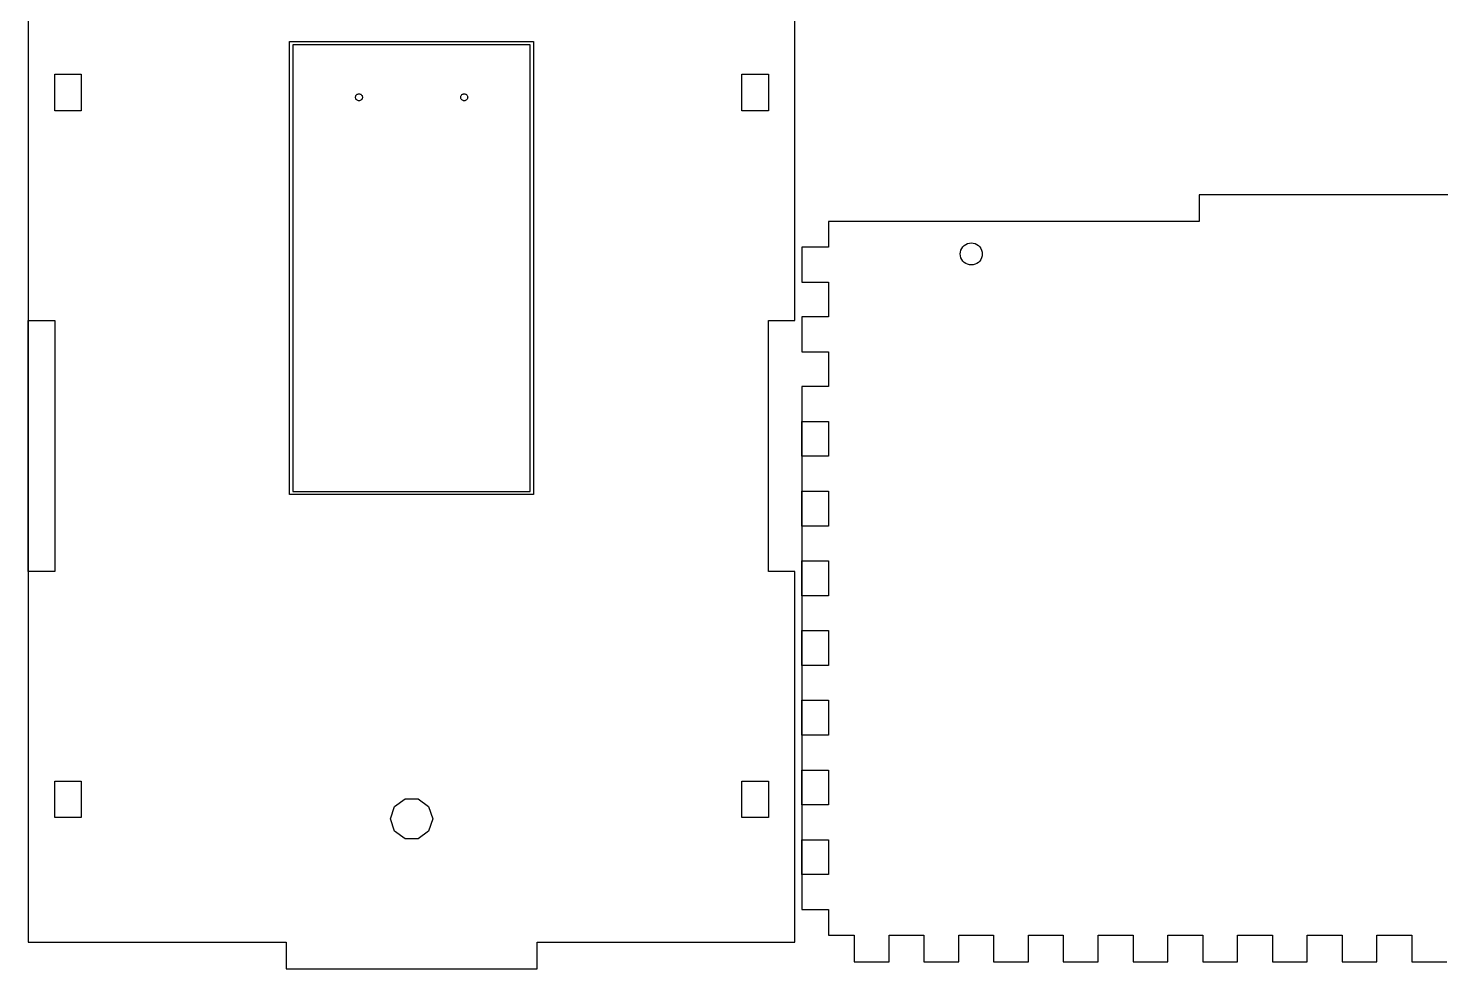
# Model space of a CAD drawing. Header units: metres. Extents: x -55 to 317, y -317 to 55.
# Drawn here: x -55 to 147.7, y -206 to -71.1 of the extents above; entities that cross this region are included whole.
import ezdxf

# ---------------------------------------------------------------- set-up
doc = ezdxf.new("R2010")
doc.units = ezdxf.units.M

msp = doc.modelspace()

# ---------------------------------------------------------------- linework, layer by layer
for p, q in [((-55, -59.8), (-55, -202.2)), ((55, -113), (55, -59.8)), ((-17.5, -138), (-17.5, -73)), ((-17.5, -73), (17.5, -73)), ((17.025, -73.475), (-17.025, -73.475)), ((-17.025, -73.475), (-17.025, -137.525)), ((17.025, -137.525), (17.025, -73.475)), ((17.5, -73), (17.5, -138)), ((-51.2, -82.925), (-51.2, -77.675)), ((-51.2, -77.675), (-47.4, -77.675)), ((-47.4, -77.675), (-47.4, -82.925)), ((47.4, -82.925), (47.4, -77.675)), ((47.4, -77.675), (51.2, -77.675)), ((51.2, -77.675), (51.2, -82.925)), ((-8.04999, -81), (-8.04239, -80.9132)), ((-8.04239, -81.0868), (-8.04999, -81)), ((-8.04239, -80.9132), (-8.01984, -80.829)), ((-8.01984, -80.829), (-7.983, -80.75)), ((-7.983, -80.75), (-7.93301, -80.6786)), ((-7.93301, -80.6786), (-7.87138, -80.617)), ((-7.87138, -80.617), (-7.79999, -80.567)), ((-7.79999, -80.567), (-7.72101, -80.5302)), ((-7.72101, -80.5302), (-7.63681, -80.5076)), ((-7.63681, -80.5076), (-7.54999, -80.5)), ((-7.54999, -80.5), (-7.46317, -80.5076)), ((-7.46317, -80.5076), (-7.37898, -80.5302)), ((-7.37898, -80.5302), (-7.29999, -80.567)), ((-7.29999, -80.567), (-7.22859, -80.617)), ((-7.22859, -80.617), (-7.16698, -80.6786)), ((-7.16698, -80.6786), (-7.11697, -80.75)), ((-7.11697, -80.75), (-7.08014, -80.829)), ((-7.08014, -80.829), (-7.05759, -80.9132)), ((-7.05759, -80.9132), (-7.04999, -81)), ((-7.04999, -81), (-7.05759, -81.0868)), ((7.04997, -81), (7.05757, -80.9132)), ((7.05757, -81.0868), (7.04997, -81)), ((7.05757, -80.9132), (7.08012, -80.829)), ((7.08012, -80.829), (7.11696, -80.75)), ((7.11696, -80.75), (7.16696, -80.6786)), ((7.16696, -80.6786), (7.22858, -80.617)), ((7.22858, -80.617), (7.29997, -80.567)), ((7.29997, -80.567), (7.37897, -80.5302)), ((7.37897, -80.5302), (7.46315, -80.5076)), ((7.46315, -80.5076), (7.54997, -80.5)), ((7.54997, -80.5), (7.6368, -80.5076)), ((7.6368, -80.5076), (7.72099, -80.5302)), ((7.72099, -80.5302), (7.79997, -80.567)), ((7.79997, -80.567), (7.87137, -80.617)), ((7.87137, -80.617), (7.933, -80.6786)), ((7.933, -80.6786), (7.98299, -80.75)), ((7.98299, -80.75), (8.01982, -80.829)), ((8.01982, -80.829), (8.04237, -80.9132)), ((8.04237, -80.9132), (8.04997, -81)), ((8.04997, -81), (8.04237, -81.0868)), ((-47.4, -82.925), (-51.2, -82.925)), ((-8.01984, -81.171), (-8.04239, -81.0868)), ((-7.983, -81.25), (-8.01984, -81.171)), ((-7.93301, -81.3214), (-7.983, -81.25)), ((-7.87138, -81.383), (-7.93301, -81.3214)), ((-7.79999, -81.433), (-7.87138, -81.383)), ((-7.72101, -81.4698), (-7.79999, -81.433)), ((-7.63681, -81.4924), (-7.72101, -81.4698)), ((-7.54999, -81.5), (-7.63681, -81.4924)), ((-7.46317, -81.4924), (-7.54999, -81.5)), ((-7.37898, -81.4698), (-7.46317, -81.4924)), ((-7.29999, -81.433), (-7.37898, -81.4698)), ((-7.22859, -81.383), (-7.29999, -81.433)), ((-7.16698, -81.3214), (-7.22859, -81.383)), ((-7.11697, -81.25), (-7.16698, -81.3214)), ((-7.08014, -81.171), (-7.11697, -81.25)), ((-7.05759, -81.0868), (-7.08014, -81.171)), ((7.08012, -81.171), (7.05757, -81.0868)), ((7.11696, -81.25), (7.08012, -81.171)), ((7.16696, -81.3214), (7.11696, -81.25)), ((7.22858, -81.383), (7.16696, -81.3214)), ((7.29997, -81.433), (7.22858, -81.383)), ((7.37897, -81.4698), (7.29997, -81.433)), ((7.46315, -81.4924), (7.37897, -81.4698)), ((7.54997, -81.5), (7.46315, -81.4924)), ((7.6368, -81.4924), (7.54997, -81.5)), ((7.72099, -81.4698), (7.6368, -81.4924)), ((7.79997, -81.433), (7.72099, -81.4698)), ((7.87137, -81.383), (7.79997, -81.433)), ((7.933, -81.3214), (7.87137, -81.383)), ((7.98299, -81.25), (7.933, -81.3214)), ((8.01982, -81.171), (7.98299, -81.25)), ((8.04237, -81.0868), (8.01982, -81.171)), ((51.2, -82.925), (47.4, -82.925)), ((149, -95), (113, -95)), ((113, -95), (113, -98.8)), ((113, -98.8), (59.8, -98.8)), ((59.8, -98.8), (59.8, -102.5)), ((59.8, -102.5), (56, -102.5)), ((56, -102.5), (56, -107.5)), ((78.725, -103.477), (78.7489, -103.203)), ((78.7489, -103.203), (78.82, -102.938)), ((78.82, -102.938), (78.936, -102.689)), ((78.936, -102.689), (79.0935, -102.464)), ((79.0935, -102.464), (79.2876, -102.27)), ((79.2876, -102.27), (79.5125, -102.113)), ((79.5125, -102.113), (79.7613, -101.997)), ((79.7613, -101.997), (80.0265, -101.925)), ((80.0265, -101.925), (80.3, -101.902)), ((80.3, -101.902), (80.5735, -101.925)), ((80.5735, -101.925), (80.8387, -101.997)), ((80.8387, -101.997), (81.0875, -102.113)), ((81.0875, -102.113), (81.3124, -102.27)), ((81.3124, -102.27), (81.5065, -102.464)), ((81.5065, -102.464), (81.664, -102.689)), ((81.664, -102.689), (81.78, -102.938)), ((81.78, -102.938), (81.8511, -103.203)), ((81.8511, -103.203), (81.875, -103.477)), ((78.7489, -103.75), (78.725, -103.477)), ((78.82, -104.015), (78.7489, -103.75)), ((78.936, -104.264), (78.82, -104.015)), ((79.0935, -104.489), (78.936, -104.264)), ((79.2876, -104.683), (79.0935, -104.489)), ((79.5125, -104.841), (79.2876, -104.683)), ((79.7613, -104.957), (79.5125, -104.841)), ((80.0265, -105.028), (79.7613, -104.957)), ((80.3, -105.052), (80.0265, -105.028)), ((80.5735, -105.028), (80.3, -105.052)), ((80.8387, -104.957), (80.5735, -105.028)), ((81.0875, -104.841), (80.8387, -104.957)), ((81.3124, -104.683), (81.0875, -104.841)), ((81.5065, -104.489), (81.3124, -104.683)), ((81.664, -104.264), (81.5065, -104.489)), ((81.78, -104.015), (81.664, -104.264)), ((81.8511, -103.75), (81.78, -104.015)), ((81.875, -103.477), (81.8511, -103.75)), ((56, -107.5), (59.8, -107.5)), ((59.8, -107.5), (59.8, -112.5)), ((-55, -149), (-55, -113)), ((-55, -113), (-51.2, -113)), ((-51.2, -113), (-51.2, -149)), ((51.2, -149), (51.2, -113)), ((51.2, -113), (55, -113)), ((59.8, -112.5), (56, -112.5)), ((56, -112.5), (56, -117.5)), ((56, -117.5), (59.8, -117.5)), ((59.8, -117.5), (59.8, -122.5)), ((59.8, -122.5), (56, -122.5)), ((56, -122.5), (56, -197.5)), ((56, -132.5), (56, -127.5)), ((56, -127.5), (59.8, -127.5)), ((59.8, -127.5), (59.8, -132.5)), ((59.8, -132.5), (56, -132.5)), ((-17.025, -137.525), (17.025, -137.525)), ((56, -142.5), (56, -137.5)), ((56, -137.5), (59.8, -137.5)), ((59.8, -137.5), (59.8, -142.5)), ((17.5, -138), (-17.5, -138)), ((59.8, -142.5), (56, -142.5)), ((56, -152.5), (56, -147.5)), ((56, -147.5), (59.8, -147.5)), ((59.8, -147.5), (59.8, -152.5)), ((-51.2, -149), (-55, -149)), ((55, -149), (51.2, -149)), ((55, -202.2), (55, -149)), ((59.8, -152.5), (56, -152.5)), ((56, -162.5), (56, -157.5)), ((56, -157.5), (59.8, -157.5)), ((59.8, -157.5), (59.8, -162.5)), ((59.8, -162.5), (56, -162.5)), ((56, -172.5), (56, -167.5)), ((56, -167.5), (59.8, -167.5)), ((59.8, -167.5), (59.8, -172.5)), ((59.8, -172.5), (56, -172.5)), ((56, -182.5), (56, -177.5)), ((56, -177.5), (59.8, -177.5)), ((59.8, -177.5), (59.8, -182.5)), ((-51.2, -184.325), (-51.2, -179.075)), ((-51.2, -179.075), (-47.4, -179.075)), ((-47.4, -179.075), (-47.4, -184.325)), ((47.4, -184.325), (47.4, -179.075)), ((47.4, -179.075), (51.2, -179.075)), ((51.2, -179.075), (51.2, -184.325)), ((-2.44727, -182.722), (-0.93477, -181.623)), ((-0.93477, -181.623), (0.93477, -181.623)), ((0.93477, -181.623), (2.44727, -182.722)), ((-47.4, -184.325), (-51.2, -184.325)), ((-3.02499, -184.5), (-2.44727, -182.722)), ((2.44727, -182.722), (3.02499, -184.5)), ((51.2, -184.325), (47.4, -184.325)), ((59.8, -182.5), (56, -182.5)), ((-2.44727, -186.278), (-3.02499, -184.5)), ((-0.93477, -187.377), (-2.44727, -186.278)), ((2.44727, -186.278), (0.93477, -187.377)), ((3.02499, -184.5), (2.44727, -186.278)), ((0.93477, -187.377), (-0.93477, -187.377)), ((56, -192.5), (56, -187.5)), ((56, -187.5), (59.8, -187.5)), ((59.8, -187.5), (59.8, -192.5)), ((59.8, -192.5), (56, -192.5)), ((56, -197.5), (59.8, -197.5)), ((59.8, -197.5), (59.8, -201.2)), ((-55, -202.2), (-18, -202.2)), ((-18, -202.2), (-18, -206)), ((18, -202.2), (55, -202.2)), ((18, -206), (18, -202.2)), ((59.8, -201.2), (63.5, -201.2)), ((63.5, -201.2), (63.5, -205)), ((68.5, -205), (68.5, -201.2)), ((68.5, -201.2), (73.5, -201.2)), ((73.5, -201.2), (73.5, -205)), ((78.5, -205), (78.5, -201.2)), ((78.5, -201.2), (83.5, -201.2)), ((83.5, -201.2), (83.5, -205)), ((88.5, -205), (88.5, -201.2)), ((88.5, -201.2), (93.5, -201.2)), ((93.5, -201.2), (93.5, -205)), ((98.5, -205), (98.5, -201.2)), ((98.5, -201.2), (103.5, -201.2)), ((103.5, -201.2), (103.5, -205)), ((108.5, -205), (108.5, -201.2)), ((108.5, -201.2), (113.5, -201.2)), ((113.5, -201.2), (113.5, -205)), ((118.5, -205), (118.5, -201.2)), ((118.5, -201.2), (123.5, -201.2)), ((123.5, -201.2), (123.5, -205)), ((128.5, -205), (128.5, -201.2)), ((128.5, -201.2), (133.5, -201.2)), ((133.5, -201.2), (133.5, -205)), ((138.5, -205), (138.5, -201.2)), ((138.5, -201.2), (143.5, -201.2)), ((143.5, -201.2), (143.5, -205)), ((-18, -206), (18, -206)), ((63.5, -205), (68.5, -205)), ((73.5, -205), (78.5, -205)), ((83.5, -205), (88.5, -205)), ((93.5, -205), (98.5, -205)), ((103.5, -205), (108.5, -205)), ((113.5, -205), (118.5, -205)), ((123.5, -205), (128.5, -205)), ((133.5, -205), (138.5, -205)), ((143.5, -205), (148.5, -205))]:
    msp.add_line(p, q)

doc.saveas('drawing.dxf')
